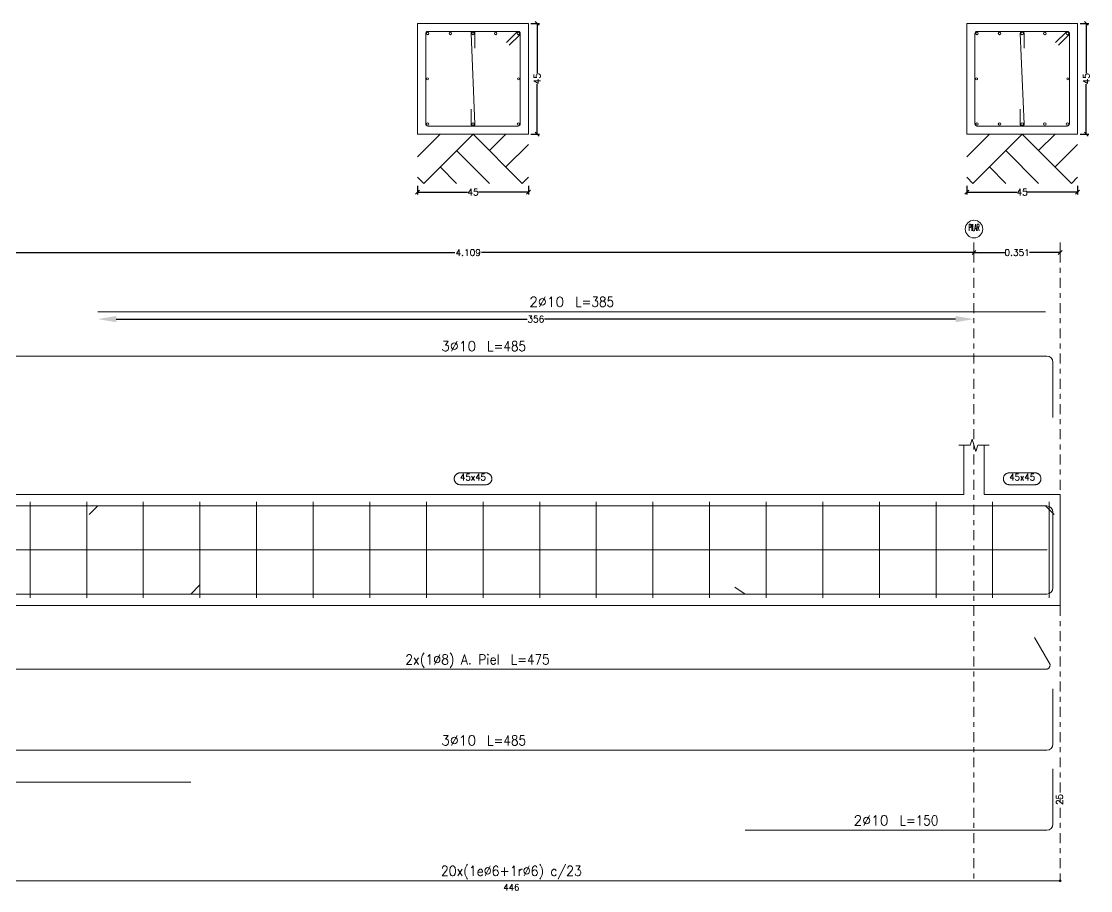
# Model space of a CAD drawing. Header units: millimetres. Extents: x 1 to 227, y -3 to 111.
# Drawn here: x 119.54 to 141.26, y 85.09 to 102.74 of the extents above; entities that cross this region are included whole.
import ezdxf
from ezdxf.enums import TextEntityAlignment as Align

# ---------------------------------------------------------------- set-up
doc = ezdxf.new("R2010")
doc.units = ezdxf.units.MM
doc.linetypes.add('CYPE_RAYAPUNTO', pattern=[0.4125, 0.2025, -0.105, 0, -0.105])
for name, color, linetype, lineweight in [('ALZ_ARM_LONG_ARM_TEXTOS', 3, 'Continuous', 9), ('ALZ_ARM_LONG_TXT_LONG', 3, 'Continuous', 9), ('ALZ_ARM_TRANS_TXT_EST', 3, 'Continuous', 9), ('ALZ_CONT_NUDOS', 122, 'Continuous', 9), ('ALZ_CONT_VIG_HORMIGON', 2, 'Continuous', 9), ('ALZ_COT_COT_ANCLAJES', 3, 'Continuous', 0), ('ALZ_COT_COT_ARM', 3, 'Continuous', 0), ('ALZ_COT_COT_EST', 3, 'Continuous', 0), ('ALZ_COT_COT_LIN_APOYOS', 2, 'CYPE_RAYAPUNTO', 0), ('ALZ_COT_LONGITUD_PROYECTADA', 122, 'Continuous', 0), ('ALZ_COT_TEXTOS_ESTRIBOS', 122, 'Continuous', 0), ('ALZ_REF_COT_LIN_AUX_COTA', 2, 'CYPE_RAYAPUNTO', 9), ('ALZ_REF_REF_NOMBRE', 3, 'Continuous', 9), ('ALZ_REF_REF_REFERENCIA', 3, 'Continuous', 9), ('ALZ_REF_TEXTO_REF_NOMBRE', 3, 'Continuous', 9), ('ALZ_REF_TEXTO_REF_REFERENCIA', 3, 'Continuous', 9), ('ARM_LONGITUDINAL_Ø10', 103, 'Continuous', 9), ('ARM_LONGITUDINAL_Ø8', 32, 'Continuous', 9), ('ARM_TRANSVERSAL_Ø6', 151, 'Continuous', 9), ('SEC_CONT_TERRENO_SECCION', 36, 'Continuous', 0), ('SEC_CONT_VIG_HORMIGON_SECCION', 2, 'Continuous', 9), ('SEC_COTAS_SEC_DIM_VIGA', 122, 'Continuous', 0)]:
    doc.layers.add(name, color=color, linetype=linetype, lineweight=lineweight)
doc.styles.add('CYPETXT_0.2_romans', font='romans__.ttf', dxfattribs={"height": 0.133333})
doc.styles.add('CYPETXT_romans', font='romans__.ttf', dxfattribs={"height": 0.2})
doc.dimstyles.new('cype_arrow', dxfattribs={"dimtxt": 0.18, "dimasz": 0.375, "dimexe": 0.05, "dimexo": 0.05, "dimgap": 0, "dimtad": 0, "dimdec": 4, "dimzin": 0, "dimdsep": 46, "dimtxsty": 'CYPETXT_0.2_romans', "dimcen": 0.09, "dimadec": 0, "dimazin": 0, "dimtfac": 1, "dimtdec": 4, "dimtofl": 0, "dimtmove": 2, "dimatfit": 3, "dimfxl": 1, "dimtolj": 1, "dimtzin": 0, "dimarcsym": 0})
doc.dimstyles.new('cype_oblique', dxfattribs={"dimtxt": 0.18, "dimasz": 0.18, "dimexe": 0.05, "dimexo": 0.05, "dimgap": 0, "dimtad": 0, "dimdec": 4, "dimzin": 0, "dimdsep": 46, "dimtxsty": 'CYPETXT_0.2_romans', "dimblk": 'OBLIQUE', "dimtsz": 0.04, "dimcen": 0.09, "dimadec": 0, "dimazin": 0, "dimtfac": 1, "dimtdec": 4, "dimtofl": 0, "dimtmove": 2, "dimatfit": 3, "dimfxl": 1, "dimtolj": 1, "dimtzin": 0, "dimarcsym": 0})

# ---------------------------------------------------------------- blocks, each defined once
blk = doc.blocks.new('*D14')
at = {"layer": 'Defpoints', "color": 0, "transparency": 16777216}
for p in [(127.587, 99.455), (129.837, 99.455), (129.837, 99.278)]:
    blk.add_point(p, dxfattribs=at)
at = {"layer": 'SEC_COTAS_SEC_DIM_VIGA', "color": 0, "lineweight": -2, "transparency": 16777216}
for p, q in [((127.547, 99.238), (127.627, 99.318)), ((127.587, 99.405), (127.587, 99.228)), ((127.587, 99.278), (128.602, 99.278)), ((129.837, 99.278), (128.823, 99.278)), ((129.797, 99.238), (129.877, 99.318)), ((129.837, 99.405), (129.837, 99.228))]:
    blk.add_line(p, q, dxfattribs=at)
at = {"layer": 'SEC_COTAS_SEC_DIM_VIGA', "color": 0, "transparency": 16777216, "insert": (128.712, 99.278), "char_height": 0.1333, "attachment_point": 5, "style": 'CYPETXT_0.2_romans'}
blk.add_mtext('\\A1;45', dxfattribs=at)
blk = doc.blocks.new('_OBLIQUE')
at = {"color": 0, "linetype": 'ByBlock', "lineweight": -2}
blk.add_line((-0.5, -0.5), (0.5, 0.5), dxfattribs=at)
blk = doc.blocks.new('*D15')
at = {"layer": 'Defpoints', "color": 0, "transparency": 16777216}
for p in [(129.837, 102.705), (130.015, 102.705), (129.837, 100.455)]:
    blk.add_point(p, dxfattribs=at)
at = {"layer": 'SEC_COTAS_SEC_DIM_VIGA', "color": 0, "lineweight": -2, "transparency": 16777216}
for p, q in [((130.055, 102.665), (129.975, 102.745)), ((129.887, 102.705), (130.065, 102.705)), ((130.015, 102.705), (130.015, 101.69)), ((130.015, 100.455), (130.015, 101.47)), ((129.887, 100.455), (130.065, 100.455)), ((130.055, 100.415), (129.975, 100.495))]:
    blk.add_line(p, q, dxfattribs=at)
at = {"layer": 'SEC_COTAS_SEC_DIM_VIGA', "color": 0, "transparency": 16777216, "insert": (130.015, 101.58), "char_height": 0.1333, "attachment_point": 5, "rotation": 90, "style": 'CYPETXT_0.2_romans'}
blk.add_mtext('\\A1;45', dxfattribs=at)
blk = doc.blocks.new('*D16')
at = {"layer": 'Defpoints', "color": 0, "transparency": 16777216}
for p in [(138.741, 99.455), (140.991, 99.455), (140.991, 99.278)]:
    blk.add_point(p, dxfattribs=at)
at = {"layer": 'SEC_COTAS_SEC_DIM_VIGA', "color": 0, "lineweight": -2, "transparency": 16777216}
for p, q in [((138.701, 99.238), (138.781, 99.318)), ((138.741, 99.405), (138.741, 99.228)), ((138.741, 99.278), (139.756, 99.278)), ((140.991, 99.278), (139.977, 99.278)), ((140.951, 99.238), (141.031, 99.318)), ((140.991, 99.405), (140.991, 99.228))]:
    blk.add_line(p, q, dxfattribs=at)
at = {"layer": 'SEC_COTAS_SEC_DIM_VIGA', "color": 0, "transparency": 16777216, "insert": (139.866, 99.278), "char_height": 0.1333, "attachment_point": 5, "style": 'CYPETXT_0.2_romans'}
blk.add_mtext('\\A1;45', dxfattribs=at)
blk = doc.blocks.new('*D17')
at = {"layer": 'Defpoints', "color": 0, "transparency": 16777216}
for p in [(140.991, 102.705), (141.169, 102.705), (140.991, 100.455)]:
    blk.add_point(p, dxfattribs=at)
at = {"layer": 'SEC_COTAS_SEC_DIM_VIGA', "color": 0, "lineweight": -2, "transparency": 16777216}
for p, q in [((141.209, 102.665), (141.129, 102.745)), ((141.041, 102.705), (141.219, 102.705)), ((141.169, 102.705), (141.169, 101.69)), ((141.169, 100.455), (141.169, 101.47)), ((141.041, 100.455), (141.219, 100.455)), ((141.209, 100.415), (141.129, 100.495))]:
    blk.add_line(p, q, dxfattribs=at)
at = {"layer": 'SEC_COTAS_SEC_DIM_VIGA', "color": 0, "transparency": 16777216, "insert": (141.169, 101.58), "char_height": 0.1333, "attachment_point": 5, "rotation": 90, "style": 'CYPETXT_0.2_romans'}
blk.add_mtext('\\A1;45', dxfattribs=at)
blk = doc.blocks.new('*D21')
at = {"layer": 'ALZ_COT_LONGITUD_PROYECTADA', "color": 0, "lineweight": -2, "transparency": 16777216}
for p, q in [((118.302, 98.009), (118.382, 98.089)), ((118.342, 98.049), (128.343, 98.049)), ((138.887, 98.049), (128.887, 98.049)), ((138.847, 98.009), (138.927, 98.089))]:
    blk.add_line(p, q, dxfattribs=at)
at = {"layer": 'Defpoints', "color": 0, "transparency": 16777216}
for p in [(118.342, 98.049), (118.342, 98.049), (138.887, 98.049)]:
    blk.add_point(p, dxfattribs=at)
at = {"layer": 'ALZ_COT_LONGITUD_PROYECTADA', "color": 0, "transparency": 16777216, "insert": (128.615, 98.049), "char_height": 0.1333, "attachment_point": 5, "style": 'CYPETXT_0.2_romans'}
blk.add_mtext('\\A1;4.109', dxfattribs=at)
blk = doc.blocks.new('*D22')
at = {"layer": 'ALZ_COT_LONGITUD_PROYECTADA', "color": 0, "lineweight": -2, "transparency": 16777216}
for p, q in [((138.847, 98.009), (138.927, 98.089)), ((138.887, 98.049), (139.512, 98.049)), ((140.64, 98.049), (140.016, 98.049)), ((140.6, 98.009), (140.68, 98.089))]:
    blk.add_line(p, q, dxfattribs=at)
at = {"layer": 'Defpoints', "color": 0, "transparency": 16777216}
for p in [(138.887, 98.049), (138.887, 98.049), (140.64, 98.049)]:
    blk.add_point(p, dxfattribs=at)
at = {"layer": 'ALZ_COT_LONGITUD_PROYECTADA', "color": 0, "transparency": 16777216, "insert": (139.764, 98.049), "char_height": 0.1333, "attachment_point": 5, "style": 'CYPETXT_0.2_romans'}
blk.add_mtext('\\A1;0.351', dxfattribs=at)
blk = doc.blocks.new('*D32')
at = {"layer": 'ALZ_COT_COT_ARM', "color": 0, "lineweight": -2, "transparency": 16777216}
for p, q in [((121.466, 96.699), (129.815, 96.699)), ((138.512, 96.699), (130.163, 96.699))]:
    blk.add_line(p, q, dxfattribs=at)
at = {"layer": 'ALZ_COT_COT_ARM', "color": 0, "transparency": 16777216}
for points in [[(121.466, 96.761), (121.466, 96.636), (121.091, 96.699)], [(138.512, 96.761), (138.512, 96.636), (138.887, 96.699)]]:
    blk.add_solid(points, dxfattribs=at)
at = {"layer": 'Defpoints', "color": 0, "transparency": 16777216}
for p in [(121.091, 96.699), (138.887, 96.699), (138.887, 96.699)]:
    blk.add_point(p, dxfattribs=at)
at = {"layer": 'ALZ_COT_COT_ARM', "color": 0, "transparency": 16777216, "insert": (129.989, 96.699), "char_height": 0.1333, "attachment_point": 5, "style": 'CYPETXT_0.2_romans'}
blk.add_mtext('\\A1;356', dxfattribs=at)

msp = doc.modelspace()

# ---------------------------------------------------------------- linework, layer by layer
at = {"layer": 'ALZ_CONT_NUDOS'}
for p, q in [((138.6825, 93.13584), (138.6825, 94.13584)), ((139.0925, 93.13584), (139.0925, 94.13584))]:
    msp.add_line(p, q, dxfattribs=at)
for points in [[(138.5825, 94.13584), (138.8125, 94.13584), (138.85, 94.26084), (138.925, 94.01084), (138.9625, 94.13584), (139.1925, 94.13584)], [(138.6825, 90.88584), (139.0925, 90.88584)]]:
    msp.add_lwpolyline(points, dxfattribs=at)
at = {"layer": 'ALZ_CONT_VIG_HORMIGON'}
for p, q in [((118.7425, 93.13584), (138.6825, 93.13584)), ((139.0925, 93.13584), (140.64, 93.13584)), ((118.7425, 90.88584), (138.6825, 90.88584))]:
    msp.add_line(p, q, dxfattribs=at)
msp.add_lwpolyline([(139.0925, 90.88584), (140.64, 90.88584), (140.64, 93.13584)], dxfattribs=at)
at = {"layer": 'ALZ_COT_COT_EST'}
msp.add_lwpolyline([(118.3425, 85.29247), (140.64, 85.29247), (140.64, 85.39247)], dxfattribs=at)
msp.add_circle((140.64, 85.29247), 0.02, dxfattribs=at)
at = {"layer": 'ALZ_COT_COT_LIN_APOYOS'}
for p, q in [((138.8875, 98.04875), (138.8875, 85.29247)), ((140.64, 98.04875), (140.64, 85.29247))]:
    msp.add_line(p, q, dxfattribs=at)
at = {"layer": 'ALZ_REF_COT_LIN_AUX_COTA'}
for p, q in [((138.8875, 98.04875), (138.8875, 98.34875)), ((140.64, 98.04875), (140.64, 98.34875))]:
    msp.add_line(p, q, dxfattribs=at)
at = {"layer": 'ALZ_REF_REF_NOMBRE'}
for points in [[(128.9745, 93.57584), (128.98251, 93.57557), (128.99049, 93.57477), (128.9984, 93.57343), (129.0062, 93.57157), (129.01386, 93.5692), (129.02134, 93.56632), (129.02862, 93.56294), (129.03565, 93.55909), (129.04241, 93.55477), (129.04887, 93.55001), (129.05499, 93.54484), (129.06076, 93.53926), (129.06614, 93.53331), (129.07111, 93.52702), (129.07565, 93.52041), (129.07973, 93.51351), (129.08335, 93.50635), (129.08648, 93.49897), (129.08911, 93.49139), (129.09123, 93.48366), (129.09283, 93.4758), (129.0939, 93.46785), (129.09443, 93.45985), (129.09443, 93.45183), (129.0939, 93.44383), (129.09283, 93.43588), (129.09123, 93.42802), (129.08911, 93.42028), (129.08648, 93.41271), (129.08335, 93.40533), (129.07973, 93.39817), (129.07565, 93.39127), (129.07111, 93.38466), (129.06614, 93.37836), (129.06076, 93.37241), (129.05499, 93.36684), (129.04887, 93.36166), (129.04241, 93.35691), (129.03565, 93.35259), (129.02862, 93.34874), (129.02134, 93.34536), (129.01386, 93.34248), (129.0062, 93.3401), (128.9984, 93.33824), (128.99049, 93.33691), (128.98251, 93.33611), (128.9745, 93.33584), (128.4505, 93.33584), (128.44248, 93.33611), (128.4345, 93.33691), (128.4266, 93.33824), (128.41879, 93.3401), (128.41114, 93.34248), (128.40365, 93.34536), (128.39638, 93.34874), (128.38934, 93.35259), (128.38258, 93.35691), (128.37613, 93.36166), (128.37, 93.36684), (128.36424, 93.37241), (128.35886, 93.37836), (128.35389, 93.38466), (128.34935, 93.39127), (128.34526, 93.39817), (128.34165, 93.40533), (128.33852, 93.41271), (128.33589, 93.42028), (128.33377, 93.42802), (128.33217, 93.43588), (128.3311, 93.44383), (128.33057, 93.45183), (128.33057, 93.45985), (128.3311, 93.46785), (128.33217, 93.4758), (128.33377, 93.48366), (128.33589, 93.49139), (128.33852, 93.49897), (128.34165, 93.50635), (128.34526, 93.51351), (128.34935, 93.52041), (128.35389, 93.52702), (128.35886, 93.53331), (128.36424, 93.53926), (128.37, 93.54484), (128.37613, 93.55001), (128.38258, 93.55477), (128.38934, 93.55909), (128.39638, 93.56294), (128.40365, 93.56632), (128.41114, 93.5692), (128.41879, 93.57157), (128.4266, 93.57343), (128.4345, 93.57477), (128.44248, 93.57557), (128.4505, 93.57584), (128.9745, 93.57584)], [(140.12825, 93.57584), (140.13626, 93.57557), (140.14424, 93.57477), (140.15215, 93.57343), (140.15995, 93.57157), (140.16761, 93.5692), (140.17509, 93.56632), (140.18237, 93.56294), (140.1894, 93.55909), (140.19616, 93.55477), (140.20262, 93.55001), (140.20874, 93.54484), (140.21451, 93.53926), (140.21989, 93.53331), (140.22486, 93.52702), (140.2294, 93.52041), (140.23348, 93.51351), (140.2371, 93.50635), (140.24023, 93.49897), (140.24286, 93.49139), (140.24498, 93.48366), (140.24658, 93.4758), (140.24765, 93.46785), (140.24818, 93.45985), (140.24818, 93.45183), (140.24765, 93.44383), (140.24658, 93.43588), (140.24498, 93.42802), (140.24286, 93.42028), (140.24023, 93.41271), (140.2371, 93.40533), (140.23348, 93.39817), (140.2294, 93.39127), (140.22486, 93.38466), (140.21989, 93.37836), (140.21451, 93.37241), (140.20874, 93.36684), (140.20262, 93.36166), (140.19616, 93.35691), (140.1894, 93.35259), (140.18237, 93.34874), (140.17509, 93.34536), (140.16761, 93.34248), (140.15995, 93.3401), (140.15215, 93.33824), (140.14424, 93.33691), (140.13626, 93.33611), (140.12825, 93.33584), (139.60425, 93.33584), (139.59623, 93.33611), (139.58825, 93.33691), (139.58035, 93.33824), (139.57254, 93.3401), (139.56489, 93.34248), (139.5574, 93.34536), (139.55013, 93.34874), (139.54309, 93.35259), (139.53633, 93.35691), (139.52988, 93.36166), (139.52375, 93.36684), (139.51799, 93.37241), (139.51261, 93.37836), (139.50764, 93.38466), (139.5031, 93.39127), (139.49901, 93.39817), (139.4954, 93.40533), (139.49227, 93.41271), (139.48964, 93.42028), (139.48752, 93.42802), (139.48592, 93.43588), (139.48485, 93.44383), (139.48432, 93.45183), (139.48432, 93.45985), (139.48485, 93.46785), (139.48592, 93.4758), (139.48752, 93.48366), (139.48964, 93.49139), (139.49227, 93.49897), (139.4954, 93.50635), (139.49901, 93.51351), (139.5031, 93.52041), (139.50764, 93.52702), (139.51261, 93.53331), (139.51799, 93.53926), (139.52375, 93.54484), (139.52988, 93.55001), (139.53633, 93.55477), (139.54309, 93.55909), (139.55013, 93.56294), (139.5574, 93.56632), (139.56489, 93.5692), (139.57254, 93.57157), (139.58035, 93.57343), (139.58825, 93.57477), (139.59623, 93.57557), (139.60425, 93.57584), (140.12825, 93.57584)]]:
    msp.add_lwpolyline(points, close=True, dxfattribs=at)
at = {"layer": 'ALZ_REF_REF_REFERENCIA'}
msp.add_circle((138.8875, 98.52714), 0.17839, dxfattribs=at)
at = {"layer": 'ARM_LONGITUDINAL_Ø10'}
for p, q in [((121.09068, 92.90584), (120.91391, 92.72906)), ((140.34068, 92.90584), (140.51746, 92.72906)), ((122.98342, 91.11584), (123.16019, 91.29261)), ((134.24, 91.11584), (134.03199, 91.25451))]:
    msp.add_line(p, q, dxfattribs=at)
for points in [[(121.09068, 96.84875), (140.34068, 96.84875)], [(117.49, 95.94875), (140.365, 95.94875), (140.41284, 95.93923), (140.45339, 95.91213), (140.48048, 95.87158), (140.49, 95.82375), (140.49, 94.69875)], [(117.49, 92.90584), (140.365, 92.90584), (140.41284, 92.89632), (140.45339, 92.86923), (140.48048, 92.82867), (140.49, 92.78084), (140.49, 91.65584)], [(121.09068, 92.90584), (140.34068, 92.90584)], [(117.49, 91.11584), (140.365, 91.11584), (140.41284, 91.12535), (140.45339, 91.15245), (140.48048, 91.193), (140.49, 91.24084), (140.49, 92.36584)], [(134.24, 91.11584), (140.365, 91.11584), (140.41284, 91.12535), (140.45339, 91.15245), (140.48048, 91.193), (140.49, 91.24084), (140.49, 92.36584)], [(113.98342, 91.11584), (122.98342, 91.11584)], [(117.49, 87.94261), (140.365, 87.94261), (140.41284, 87.95213), (140.45339, 87.97922), (140.48048, 88.01978), (140.49, 88.06761), (140.49, 89.19261)], [(134.24, 86.31754), (140.365, 86.31754), (140.41284, 86.32706), (140.45339, 86.35415), (140.48048, 86.39471), (140.49, 86.44254), (140.49, 87.56754)], [(113.98342, 87.29261), (122.98342, 87.29261)]]:
    msp.add_lwpolyline(points, dxfattribs=at)
for centre in [(127.7925, 102.49986), (128.2525, 102.49986), (128.7125, 102.49986), (129.1725, 102.49986), (129.6325, 102.49986), (138.94625, 102.49986), (139.40625, 102.49986), (139.86625, 102.49986), (140.32625, 102.49986), (140.78625, 102.49986), (127.7925, 100.65986), (128.7125, 100.65986), (129.6325, 100.65986), (138.94625, 100.65986), (139.40625, 100.65986), (139.86625, 100.65986), (140.32625, 100.65986), (140.78625, 100.65986)]:
    msp.add_circle(centre, 0.025, dxfattribs=at)
at = {"layer": 'ARM_LONGITUDINAL_Ø8'}
for points in [[(117.49, 92.01084), (140.37453, 92.01084)], [(117.49, 89.58634), (140.37453, 89.58634), (140.40525, 89.61212), (140.4253, 89.64684), (140.43226, 89.68634), (140.115, 90.23586)]]:
    msp.add_lwpolyline(points, dxfattribs=at)
for centre in [(127.7875, 101.57986), (129.6375, 101.57986), (138.94125, 101.57986), (140.79125, 101.57986)]:
    msp.add_circle(centre, 0.02, dxfattribs=at)
at = {"layer": 'ARM_TRANSVERSAL_Ø6'}
for p, q in [((119.71625, 92.98584), (119.71625, 91.03584)), ((120.86625, 92.98584), (120.86625, 91.03584)), ((122.01625, 92.98584), (122.01625, 91.03584)), ((123.16625, 92.98584), (123.16625, 91.03584)), ((124.31625, 92.98584), (124.31625, 91.03584)), ((125.46625, 92.98584), (125.46625, 91.03584)), ((126.61625, 92.98584), (126.61625, 91.03584)), ((127.76625, 92.98584), (127.76625, 91.03584)), ((128.91625, 92.98584), (128.91625, 91.03584)), ((130.06625, 92.98584), (130.06625, 91.03584)), ((131.21625, 92.98584), (131.21625, 91.03584)), ((132.36625, 92.98584), (132.36625, 91.03584)), ((133.51625, 92.98584), (133.51625, 91.03584)), ((134.66625, 92.98584), (134.66625, 91.03584)), ((135.81625, 92.98584), (135.81625, 91.03584)), ((136.96625, 92.98584), (136.96625, 91.03584)), ((138.11625, 92.98584), (138.11625, 91.03584)), ((139.26625, 92.98584), (139.26625, 91.03584)), ((140.41625, 92.98584), (140.41625, 91.03584))]:
    msp.add_line(p, q, dxfattribs=at)
for points in [[(129.44865, 102.25945), (129.66078, 102.47158), (129.66576, 102.47764), (129.66945, 102.48456), (129.67173, 102.49206), (129.6725, 102.49986), (129.67173, 102.50767), (129.66945, 102.51517), (129.66576, 102.52209), (129.66078, 102.52815), (129.65472, 102.53312), (129.64781, 102.53682), (129.6403, 102.5391), (129.6325, 102.53986), (127.7925, 102.53986), (127.77719, 102.53682), (127.76421, 102.52815), (127.75554, 102.51517), (127.7525, 102.49986), (127.7525, 100.65986), (127.75554, 100.64456), (127.76421, 100.63158), (127.77719, 100.62291), (127.7925, 100.61986), (129.6325, 100.61986), (129.64781, 100.62291), (129.66078, 100.63158), (129.66945, 100.64456), (129.6725, 100.65986), (129.6725, 102.49986), (129.67173, 102.50767), (129.66945, 102.51517), (129.66576, 102.52209), (129.66078, 102.52815), (129.65472, 102.53312), (129.64781, 102.53682), (129.6403, 102.5391), (129.6325, 102.53986), (129.62469, 102.5391), (129.61719, 102.53682), (129.61028, 102.53312), (129.60421, 102.52815), (129.39208, 102.31602)], [(128.6725, 100.95986), (128.6725, 100.65986), (128.6735, 100.65096), (128.67646, 100.64251), (128.68122, 100.63492), (128.68756, 100.62859), (128.69514, 100.62383), (128.7036, 100.62087), (128.7125, 100.61986), (128.7214, 100.62087), (128.72985, 100.62383), (128.73744, 100.62859), (128.74377, 100.63492), (128.74854, 100.64251), (128.7515, 100.65096), (128.7525, 100.65986), (128.6725, 102.49986), (128.6735, 102.50877), (128.67646, 102.51722), (128.68122, 102.5248), (128.68756, 102.53114), (128.69514, 102.5359), (128.7036, 102.53886), (128.7125, 102.53986), (128.7214, 102.53886), (128.72985, 102.5359), (128.73744, 102.53114), (128.74377, 102.5248), (128.74854, 102.51722), (128.7515, 102.50877), (128.7525, 102.49986), (128.7525, 102.19986)], [(140.6024, 102.25945), (140.81453, 102.47158), (140.81951, 102.47764), (140.8232, 102.48456), (140.82548, 102.49206), (140.82625, 102.49986), (140.82548, 102.50767), (140.8232, 102.51517), (140.81951, 102.52209), (140.81453, 102.52815), (140.80847, 102.53312), (140.80156, 102.53682), (140.79405, 102.5391), (140.78625, 102.53986), (138.94625, 102.53986), (138.93094, 102.53682), (138.91796, 102.52815), (138.90929, 102.51517), (138.90625, 102.49986), (138.90625, 100.65986), (138.90929, 100.64456), (138.91796, 100.63158), (138.93094, 100.62291), (138.94625, 100.61986), (140.78625, 100.61986), (140.80156, 100.62291), (140.81453, 100.63158), (140.8232, 100.64456), (140.82625, 100.65986), (140.82625, 102.49986), (140.82548, 102.50767), (140.8232, 102.51517), (140.81951, 102.52209), (140.81453, 102.52815), (140.80847, 102.53312), (140.80156, 102.53682), (140.79405, 102.5391), (140.78625, 102.53986), (140.77844, 102.5391), (140.77094, 102.53682), (140.76403, 102.53312), (140.75796, 102.52815), (140.54583, 102.31602)], [(139.82625, 100.95986), (139.82625, 100.65986), (139.82725, 100.65096), (139.83021, 100.64251), (139.83497, 100.63492), (139.84131, 100.62859), (139.84889, 100.62383), (139.85735, 100.62087), (139.86625, 100.61986), (139.87515, 100.62087), (139.8836, 100.62383), (139.89119, 100.62859), (139.89752, 100.63492), (139.90229, 100.64251), (139.90525, 100.65096), (139.90625, 100.65986), (139.82625, 102.49986), (139.82725, 102.50877), (139.83021, 102.51722), (139.83497, 102.5248), (139.84131, 102.53114), (139.84889, 102.5359), (139.85735, 102.53886), (139.86625, 102.53986), (139.87515, 102.53886), (139.8836, 102.5359), (139.89119, 102.53114), (139.89752, 102.5248), (139.90229, 102.51722), (139.90525, 102.50877), (139.90625, 102.49986), (139.90625, 102.19986)]]:
    msp.add_lwpolyline(points, dxfattribs=at)
at = {"layer": 'SEC_CONT_TERRENO_SECCION'}
for p, q in [((127.5875, 99.99653), (128.04583, 100.45486)), ((127.7125, 99.45486), (128.7125, 100.45486)), ((128.7125, 100.45486), (129.7125, 99.45486)), ((129.04583, 100.12153), (129.37916, 100.45486)), ((138.74125, 99.99653), (139.19958, 100.45486)), ((138.86625, 99.45486), (139.86625, 100.45486)), ((139.86625, 100.45486), (140.86625, 99.45486)), ((140.19958, 100.12153), (140.53291, 100.45486)), ((128.37916, 100.12153), (129.04583, 99.45486)), ((129.37916, 99.7882), (129.8375, 100.24653)), ((139.53291, 100.12153), (140.19958, 99.45486)), ((140.53291, 99.7882), (140.99125, 100.24653)), ((128.04583, 99.7882), (128.37916, 99.45486)), ((139.19958, 99.7882), (139.53291, 99.45486)), ((127.5875, 99.57986), (127.7125, 99.45486)), ((129.7125, 99.45486), (129.8375, 99.57986)), ((138.74125, 99.57986), (138.86625, 99.45486)), ((140.86625, 99.45486), (140.99125, 99.57986))]:
    msp.add_line(p, q, dxfattribs=at)
at = {"layer": 'SEC_CONT_VIG_HORMIGON_SECCION'}
for points in [[(129.8375, 102.70486), (127.5875, 102.70486), (127.5875, 100.45486), (129.8375, 100.45486), (129.8375, 102.70486)], [(140.99125, 102.70486), (138.74125, 102.70486), (138.74125, 100.45486), (140.99125, 100.45486), (140.99125, 102.70486)]]:
    msp.add_lwpolyline(points, close=True, dxfattribs=at)

# ---------------------------------------------------------------- texts
at = {"layer": 'ALZ_ARM_LONG_ARM_TEXTOS', "style": 'CYPETXT_romans'}
for s, width, p, p2 in [('2%%c10', 0.900912, (129.85418, 96.94875), (130.56518, 96.94875)), ('3%%c10', 0.900912, (128.066, 96.04875), (128.777, 96.04875)), ('2x(1%%c8) A. Piel', 0.787854, (127.3365, 89.68634), (129.2565, 89.68634)), ('3%%c10', 0.900912, (128.066, 88.04261), (128.777, 88.04261)), ('2%%c10', 0.900912, (136.441, 86.41754), (137.152, 86.41754))]:
    msp.add_text(s, height=0.2, dxfattribs=dict(at, width=width)).set_placement(p, p2, align=Align.FIT)
at = {"layer": 'ALZ_ARM_LONG_TXT_LONG', "style": 'CYPETXT_romans', "width": 0.7704}
for s, p, p2 in [(' L=385', (130.66518, 96.94875), (131.57718, 96.94875)), (' L=485', (128.877, 96.04875), (129.789, 96.04875)), (' L=475', (129.3565, 89.68634), (130.2685, 89.68634)), (' L=485', (128.877, 88.04261), (129.789, 88.04261)), (' L=150', (137.252, 86.41754), (138.164, 86.41754))]:
    msp.add_text(s, height=0.2, dxfattribs=at).set_placement(p, p2, align=Align.FIT)
at = {"layer": 'ALZ_ARM_TRANS_TXT_EST', "style": 'CYPETXT_romans', "width": 0.810054}
msp.add_text('20x(1e%%c6+1r%%c6) c/23', height=0.2, dxfattribs=at).set_placement((128.05875, 85.39247), (130.92375, 85.39247), align=Align.FIT)
at = {"layer": 'ALZ_COT_COT_ANCLAJES', "style": 'CYPETXT_romans', "width": 0.841121}
msp.add_text('25', height=0.133333, rotation=90, dxfattribs=at).set_placement((140.69, 86.83454), (140.69, 87.05054), align=Align.FIT)
at = {"layer": 'ALZ_COT_TEXTOS_ESTRIBOS', "style": 'CYPETXT_romans', "width": 0.841121}
msp.add_text('446', height=0.133333, dxfattribs=at).set_placement((129.32925, 85.09247), (129.65325, 85.09247), align=Align.FIT)
at = {"layer": 'ALZ_REF_TEXTO_REF_NOMBRE', "style": 'CYPETXT_romans', "width": 0.840822}
for p, p2 in [((128.4505, 93.4225), (128.9745, 93.4225)), ((139.60425, 93.4225), (140.12825, 93.4225))]:
    msp.add_text('45x45', height=0.133333, dxfattribs=at).set_placement(p, p2, align=Align.FIT)
at = {"layer": 'ALZ_REF_TEXTO_REF_REFERENCIA', "style": 'CYPETXT_romans', "width": 0.406031}
msp.add_text('PILAR', height=0.133333, dxfattribs=at).set_placement((138.7775, 98.4938), (138.9975, 98.4938), align=Align.FIT)

# ---------------------------------------------------------------- dimensions: what is measured, and where the dimension line sits
at = {"layer": 'ALZ_COT_COT_ARM'}
dim = msp.add_aligned_dim(p1=(121.09068, 96.69875), p2=(138.8875, 96.69875), distance=0, text='356', dimstyle='cype_arrow', override={"dimexe": 0, "dimexo": 0}, dxfattribs=at)
dim.commit()
dim.dimension.update_dxf_attribs({"geometry": '*D32', "text_midpoint": (129.98909, 96.69875)})
at = {"layer": 'ALZ_COT_LONGITUD_PROYECTADA'}
for p1, p2, text, picture, middle in [((138.8875, 98.04875), (118.3425, 98.04875), '4.109', '*D21', (128.615, 98.04875)), ((140.64, 98.04875), (138.8875, 98.04875), '0.351', '*D22', (139.76375, 98.04875))]:
    dim = msp.add_aligned_dim(p1=p1, p2=p2, distance=0, text=text, dimstyle='cype_oblique', override={"dimexe": 0, "dimexo": 0}, dxfattribs=at)
    dim.commit()
    dim.dimension.update_dxf_attribs({"geometry": picture, "text_midpoint": middle})
at = {"layer": 'SEC_COTAS_SEC_DIM_VIGA'}
for p1, p2, picture, middle in [((129.8375, 100.45486), (129.8375, 102.70486), '*D15', (130.01483, 101.57986)), ((140.99125, 100.45486), (140.99125, 102.70486), '*D17', (141.16858, 101.57986)), ((127.5875, 99.45486), (129.8375, 99.45486), '*D14', (128.7125, 99.27753)), ((138.74125, 99.45486), (140.99125, 99.45486), '*D16', (139.86625, 99.27753))]:
    dim = msp.add_aligned_dim(p1=p1, p2=p2, distance=-0.17733, text='45', dimstyle='cype_oblique', dxfattribs=at)
    dim.commit()
    dim.dimension.update_dxf_attribs({"geometry": picture, "text_midpoint": middle})

doc.saveas('drawing.dxf')
